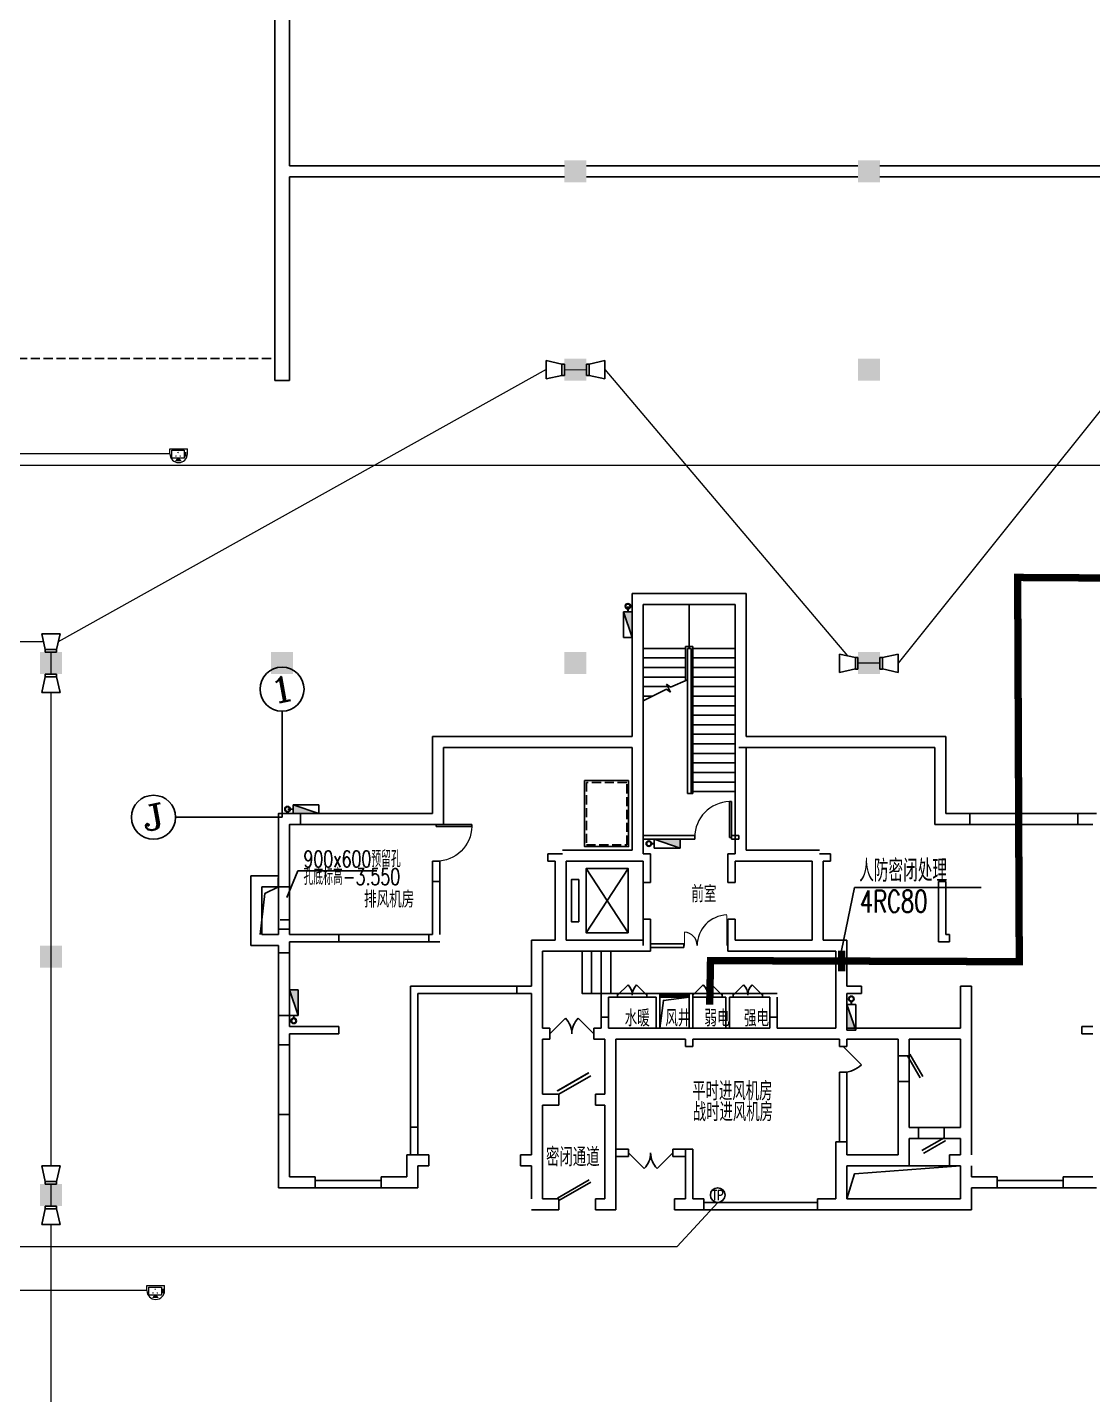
# Model space of a CAD drawing. Extents: x 791398 to 2325386, y -987887 to -518217.
# Drawn here: x 1444951 to 1473994, y -763687 to -726420 of the extents above; entities that cross this region are included whole.
import ezdxf
from ezdxf.enums import TextEntityAlignment as Align

# ---------------------------------------------------------------- set-up
doc = ezdxf.new("R2010")
doc.units = 0
doc.header["$LTSCALE"] = 1000
doc.header["$MEASUREMENT"] = 0
doc.linetypes.add('BORDER', pattern=[1.75, 0.5, -0.25, 0.5, -0.25, 0, -0.25])
doc.linetypes.add('DASH', pattern=[0.35, 0.25, -0.1])
for name, color, linetype in [('AXIS', 3, 'Continuous'), ('AXIS_TEXT', 7, 'Continuous'), ('COLUMN', 252, 'Continuous'), ('JPS-X', 1, 'BORDER'), ('JPS-XHS', 7, 'Continuous'), ('LVTRY', 6, 'Continuous'), ('PS房间字', 3, 'Continuous'), ('PUB_DIM', 3, 'Continuous'), ('RD-equip', 3, 'Continuous'), ('RD-text', 4, 'Continuous'), ('SPACE', 7, 'Continuous'), ('STAIR', 9, 'Continuous'), ('WALL', 8, 'Continuous'), ('WINDOW', 8, 'Continuous'), ('ZS封堵', 40, 'Continuous'), ('ZS房间字', 6, 'Continuous')]:
    doc.layers.add(name, color=color, linetype=linetype)
doc.layers.add('RD-line', color=2, linetype='Continuous', lineweight=0)
doc.styles.add('_TCH_AXIS', font='COMPLEX', dxfattribs={"bigfont": 'GBCBIG'})
doc.styles.add('_TCH_DIM', font='SIMPLEX', dxfattribs={"bigfont": 'GBCBIG'})
doc.styles.add('_TCH_SPACE', font='SIMPLEX', dxfattribs={"bigfont": 'GBCBIG'})
doc.styles.add('_TEL_DIM', font='SIMPLEX', dxfattribs={"width": 0.8, "height": 3.5, "bigfont": 'HZTXT'})
doc.styles.add('COMPLEX', font='COMPLEX')
doc.styles.add('FS1', font='txt4', dxfattribs={"width": 0.8, "bigfont": 'fstxt'})
doc.styles.add('FS2', font='tjromans.shx', dxfattribs={"width": 0.8, "bigfont": 'tjhztxt.shx'})
doc.styles.add('TEXT', font='tjromans.shx', dxfattribs={"width": 0.8, "height": 400, "bigfont": 'tjhztxt.shx'})
doc.linetypes.add('BRA', pattern='A,2.8,-0.1,["B",_TEL_DIM,S=0.07,R=0,X=0,Y=-0.12],-0.25', length=3.15)
doc.linetypes.add('CCTV', pattern='A,2.8,-0.1,["V",_TEL_DIM,S=0.07,R=0,X=0,Y=-0.12],-0.25', length=3.15)
doc.linetypes.add('TD', pattern='A,2.8,-0.1,["C",_TEL_DIM,S=0.07,R=0,X=0,Y=-0.12],-0.25', length=3.15)

# ---------------------------------------------------------------- blocks, each defined once
blk = doc.blocks.new('DXHS')
at = {"layer": 'JPS-XHS'}
blk.add_hatch(color=256, dxfattribs=at).paths.add_polyline_path([(-350, 240), (-350, 0), (350, 0)])
at = {"layer": 'JPS-XHS', "linetype": 'Continuous'}
for p, q in [((-350, 240), (-350, 0)), ((-350, 240), (350, 240)), ((-350, 0), (350, 0)), ((350, 240), (350, 0))]:
    blk.add_line(p, q, dxfattribs=at)
at = {"layer": 'JPS-XHS'}
blk.add_line((-350, 240), (350, 0), dxfattribs=at)
blk = doc.blocks.new('FF')
at = {"linetype": 'Continuous'}
for radius in [75, 60]:
    blk.add_circle((0, 0), radius, dxfattribs=at)
blk = doc.blocks.new('xxhhsss')
at = {"layer": 'JPS-X', "const_width": 50}
for points in [[(-3835, -44016), (-3835, -43866)], [(-12965, -49396), (-13115, -49396)]]:
    blk.add_lwpolyline(points, dxfattribs=at)
at = {"layer": 'JPS-X', "rotation": 90}
blk.add_blockref('FF', (-3835, -43866), dxfattribs=at)
at = {"layer": 'JPS-X'}
blk.add_blockref('FF', (-13115, -49396), dxfattribs=at)
at = {"layer": 'JPS-XHS', "xscale": -1, "rotation": 90}
blk.add_blockref('DXHS', (-3715, -44366), dxfattribs=at)
at = {"layer": 'JPS-XHS'}
blk.add_blockref('DXHS', (-12615, -49516), dxfattribs=at)
blk = doc.blocks.new('_FZH')
blk.add_solid([(-0.5, -0.5), (0.5, -0.5), (-0.5, 0.5), (0.5, 0.5)])
blk = doc.blocks.new('$DorLib2D$00000116')
at = {"color": 0}
for p, q in [((-0.5, 0), (-0.146, 0.354)), ((0.5, 0), (0.146, 0.354))]:
    blk.add_line(p, q, dxfattribs=at)
for centre, start, end in [((-0.5, 0), 0, 45), ((0.5, 0), 135, 180)]:
    blk.add_arc(centre, 0.5, start, end, dxfattribs=at)
blk = doc.blocks.new('$WINLIB2D$00000001')
for p, q in [((-0.5, 0.5), (0.5, 0.5)), ((-0.5, 0.5), (-0.5, -0.5)), ((0.5, -0.5), (0.5, 0.5)), ((0.5, 0.167), (-0.5, 0.167)), ((0.5, -0.167), (-0.5, -0.167)), ((-0.5, -0.5), (0.5, -0.5))]:
    blk.add_line(p, q)
blk = doc.blocks.new('$DorLib2D$00000001')
for p, q in [((0.45, 0.975), (0.5, 0.975)), ((0.45, 0), (0.45, 0.975)), ((0.5, 0), (0.5, 0.975)), ((0.5, 0), (0.45, 0))]:
    blk.add_line(p, q)
at = {"lineweight": 13}
blk.add_arc((0.475, 0), 0.975, 91.4693, 180, dxfattribs=at)
blk = doc.blocks.new('$DorLib2D$00000025')
at = {"const_width": 0.02}
for points in [[(0.481, -0.001), (0.481, 0.691)], [(-0.481, 0.001), (-0.481, 0.308)]]:
    blk.add_lwpolyline(points, dxfattribs=at)
at = {"lineweight": 13}
for centre, radius, start, end in [((0.505, -0.002), 0.699, 91.9397, 179.7238), ((-0.501, 0.003), 0.307, 359.7899, 85.7508)]:
    blk.add_arc(centre, radius, start, end, dxfattribs=at)
blk = doc.blocks.new('$DorLib2D$00000179')
at = {"color": 0}
for p, q in [((-0.54, 0.169), (0.326, 0.669)), ((-0.5, 0.1), (0.366, 0.6))]:
    blk.add_line(p, q, dxfattribs=at)
blk = doc.blocks.new('_AXISO')
blk.add_circle((0, 0), 0.5)
at = {"layer": 'AXIS_TEXT', "style": 'COMPLEX', "width": 1.041667}
blk.add_attdef('A', text='', height=0.56, dxfattribs=at).set_placement((-0.25, -0.28), (0.25, -0.28), align=Align.FIT)
blk = doc.blocks.new('$DorLib2D$00000191')
at = {"color": 0}
blk.add_line((-0.5, 0.15), (0.366, 0.65), dxfattribs=at)
at = {"color": 0, "const_width": 0.05}
blk.add_lwpolyline([(-0.55, 0.237), (0.316, 0.737)], dxfattribs=at)
blk = doc.blocks.new('$DorLib2D$00000190')
at = {"color": 0}
blk.add_line((-0.5, 0.187), (0.366, 0.687), dxfattribs=at)
at = {"color": 0, "const_width": 0.0625}
blk.add_lwpolyline([(-0.562, 0.296), (0.304, 0.796)], dxfattribs=at)
blk = doc.blocks.new('$DorLib2D$00000180')
at = {"color": 0}
for p, q in [((-0.557, 0.242), (0.309, 0.742)), ((-0.5, 0.143), (0.366, 0.643))]:
    blk.add_line(p, q, dxfattribs=at)
blk = doc.blocks.new('$DorLib2D$00000114')
at = {"color": 0}
blk.add_line((0.5, 0), (-0.207, 0.707), dxfattribs=at)
blk.add_arc((0.5, 0), 1, 135, 180, dxfattribs=at)
blk = doc.blocks.new('dadadadadadadad')
at = {"layer": 'RD-equip'}
for p, q in [((-157, 0), (-157, -70)), ((-157, 0), (157, 0)), ((157, 0), (157, -70)), ((-154, -70), (-253, -500)), ((-157, -70), (157, -70)), ((248, -500), (155, -70)), ((-253, -500), (248, -500))]:
    blk.add_line(p, q, dxfattribs=at)
blk = doc.blocks.new('PCY07')
at = {"color": 0, "lineweight": -2}
for p, q in [((-321, 0), (-321, 182)), ((-321, 182), (321, 182)), ((-249, -161), (-249, 129)), ((-249, 129), (205, 129)), ((205, 129), (205, -161)), ((321, 0), (321, 182)), ((205, -161), (-249, -161))]:
    blk.add_line(p, q, dxfattribs=at)
at = {"color": 0, "lineweight": -2, "const_width": 25}
for points in [[(-34, 48, 1), (-9, 48, 1)], [(-111, -81, 1), (-86, -81, 1)], [(67, -81, -1), (42, -81, -1)]]:
    blk.add_lwpolyline(points, format="xyb", close=True, dxfattribs=at)
at = {"color": 0, "lineweight": -2, "const_width": 80}
blk.add_lwpolyline([(245, 69), (245, -100)], dxfattribs=at)
at = {"color": 0, "lineweight": -2}
blk.add_lwpolyline([(-12, -162, 100, 250, 0), (-12, -272, 250, 250, 0)], format="xyseb", dxfattribs=at)
blk.add_arc((0, 0), 321, 180, 0, dxfattribs=at)
blk = doc.blocks.new('TELEPHONE')
at = {"layer": 'RD-equip'}
blk.add_circle((-32658, -70477), 200, dxfattribs=at)
at = {"layer": 'RD-text', "style": 'FS1', "width": 0.8}
blk.add_attdef('T', text='', height=350, dxfattribs=at).set_placement((-32658, -70477), align=Align.MIDDLE)

msp = doc.modelspace()

# ---------------------------------------------------------------- linework, layer by layer
msp.add_line((1467594, -757449), (1470094, -757449))
msp.add_lwpolyline([(1467294, -758349), (1467499, -757671), (1470394, -757449)])
at = {"layer": 'AXIS'}
for q in [(1451894, -745059), (1448992, -747949)]:
    msp.add_line((1451894, -747949), q, dxfattribs=at)
at = {"layer": 'JPS-X', "const_width": 50}
for points in [[(1461969, -748669), (1462044, -748669)], [(1467414, -752974), (1467414, -753049)], [(1452214, -753424), (1452214, -753349)]]:
    msp.add_lwpolyline(points, dxfattribs=at)
at = {"layer": 'LVTRY'}
msp.add_lwpolyline([(1462194, -753699), (1462291, -752943), (1462994, -752849)], dxfattribs=at)
at = {"layer": 'PUB_DIM'}
msp.add_lwpolyline([(1452021, -750135), (1452328, -749413), (1454478, -749413)], dxfattribs=at)
at = {"layer": 'RD-line', "linetype": 'BRA', "ltscale": 0.8}
for p, q in [((1459093, -735750), (1445794, -743164)), ((1459594, -735753), (1460194, -735749)), ((1460694, -735750), (1467309, -743549)), ((1475093, -735750), (1468694, -743750)), ((1445388, -743164), (1442461, -743164)), ((1445590, -743449), (1445590, -744049)), ((1468194, -743749), (1467594, -743749)), ((1445590, -744549), (1445590, -757449)), ((1445590, -757949), (1445590, -758549)), ((1445590, -759049), (1445590, -769349))]:
    msp.add_line(p, q, dxfattribs=at)
at = {"layer": 'RD-line', "linetype": 'CCTV'}
for p, q in [((1448837, -738044), (1442461, -738044)), ((1489339, -738358), (1442461, -738358)), ((1448212, -760852), (1442461, -760852))]:
    msp.add_line(p, q, dxfattribs=at)
at = {"layer": 'RD-line', "linetype": 'TD'}
for p, q in [((1462670, -759647), (1463773, -758449)), ((1443461, -759647), (1462670, -759647))]:
    msp.add_line(p, q, dxfattribs=at)
at = {"layer": 'RD-line', "const_width": 200}
for points in [[(1492928, -754652), (1492928, -751949), (1484597, -751949), (1492928, -751949), (1492916, -741540), (1471949, -741414), (1471993, -751886), (1463576, -751857), (1463553, -753057)], [(1467149, -751583), (1467149, -752147)]]:
    msp.add_lwpolyline(points, dxfattribs=at)
at = {"layer": 'RD-text'}
for p, q in [((1467149, -751583), (1467499, -749868)), ((1467499, -749868), (1470958, -749868))]:
    msp.add_line(p, q, dxfattribs=at)
at = {"layer": 'STAIR'}
for p, q in [((1462994, -743349), (1462994, -742149)), ((1462894, -743349), (1461744, -743349)), ((1462894, -743299), (1462894, -744227)), ((1463094, -743299), (1462894, -743299)), ((1463094, -743299), (1463094, -747299)), ((1463094, -743349), (1464244, -743349)), ((1462894, -743609), (1461744, -743609)), ((1463094, -743609), (1464244, -743609)), ((1462894, -743869), (1461744, -743869)), ((1462894, -744129), (1461744, -744129)), ((1462483, -744407), (1462944, -744204)), ((1463094, -743869), (1464244, -743869)), ((1463094, -744129), (1464244, -744129)), ((1462407, -744389), (1461744, -744389)), ((1461744, -744775), (1462375, -744460)), ((1462375, -744460), (1462482, -744541)), ((1462376, -744326), (1462483, -744407)), ((1462482, -744541), (1462376, -744326)), ((1463094, -744389), (1464244, -744389)), ((1461997, -744649), (1461744, -744649)), ((1463094, -744649), (1464244, -744649)), ((1463094, -744909), (1464244, -744909)), ((1463094, -745169), (1464244, -745169)), ((1463094, -745429), (1464244, -745429)), ((1463094, -745689), (1464244, -745689)), ((1463094, -745949), (1464244, -745949)), ((1463094, -746209), (1464244, -746209)), ((1463094, -746469), (1464244, -746469)), ((1463094, -746729), (1464244, -746729)), ((1463094, -746989), (1464244, -746989)), ((1463044, -747299), (1463094, -747299)), ((1463094, -747249), (1464244, -747249)), ((1460184, -751099), (1461334, -749349)), ((1460184, -749349), (1461334, -751099)), ((1461744, -749724), (1461744, -750724)), ((1460854, -752749), (1460854, -751599)), ((1461844, -752749), (1461044, -752749)), ((1463894, -752749), (1463094, -752749)), ((1464994, -752749), (1464194, -752749)), ((1461044, -752849), (1461844, -752849)), ((1463094, -752849), (1463894, -752849)), ((1464194, -752849), (1464994, -752849))]:
    msp.add_line(p, q, dxfattribs=at)
for points in [[(1461344, -746949), (1460144, -746949), (1460144, -748749), (1461344, -748749)], [(1461334, -751099), (1461334, -749349), (1460184, -749349), (1460184, -751099)], [(1459984, -750799), (1459984, -749649), (1459784, -749649), (1459784, -750799)]]:
    msp.add_lwpolyline(points, close=True, dxfattribs=at)
at = {"layer": 'STAIR', "linetype": 'DASH'}
for points in [[(1461294, -746999), (1460194, -746999), (1460194, -748699), (1461294, -748699)], [(1451794, -749849), (1452094, -749849), (1452094, -750749), (1451794, -750749)]]:
    msp.add_lwpolyline(points, close=True, dxfattribs=at)
at = {"layer": 'STAIR'}
for points in [[(1451294, -751149), (1451425, -750028), (1451794, -749849)], [(1460334, -752749), (1460074, -752749), (1460074, -751599)], [(1460594, -752749), (1460334, -752749), (1460334, -751599)], [(1460854, -752749), (1460594, -752749), (1460594, -751599)]]:
    msp.add_lwpolyline(points, dxfattribs=at)
at = {"layer": 'WALL'}
for p, q in [((1451694, -730349), (1451694, -718649)), ((1452094, -730199), (1452094, -718949)), ((1451694, -736049), (1451694, -730349)), ((1452094, -730199), (1459594, -730199)), ((1460194, -730199), (1467594, -730199)), ((1468194, -730199), (1475594, -730199)), ((1452094, -736049), (1452094, -730499)), ((1452094, -730499), (1459594, -730499)), ((1460194, -730499), (1467594, -730499)), ((1468194, -730499), (1475594, -730499)), ((1451694, -736049), (1452094, -736049)), ((1461444, -741849), (1461444, -745749)), ((1461444, -741849), (1464544, -741849)), ((1464244, -741849), (1464244, -741849)), ((1464544, -745749), (1464544, -741849)), ((1464544, -741849), (1464544, -741849)), ((1461744, -742149), (1461744, -745849)), ((1461744, -742149), (1464244, -742149)), ((1464244, -745749), (1464244, -742149)), ((1462944, -747299), (1462944, -743349)), ((1462944, -743349), (1463044, -743349)), ((1462944, -743349), (1462944, -747299)), ((1463044, -743349), (1462944, -743349)), ((1463044, -747299), (1463044, -743349)), ((1463044, -743349), (1463044, -747299)), ((1455994, -747849), (1455994, -745749)), ((1455994, -745749), (1461444, -745749)), ((1456294, -748149), (1456294, -746049)), ((1456294, -746049), (1461444, -746049)), ((1461444, -746049), (1461444, -748499)), ((1461744, -745749), (1461744, -745749)), ((1461744, -745849), (1461744, -748499)), ((1461744, -746049), (1461744, -746049)), ((1464244, -745749), (1464244, -745749)), ((1464244, -748949), (1464244, -745749)), ((1464544, -746049), (1464344, -746049)), ((1464344, -746049), (1469694, -746049)), ((1464544, -745749), (1469994, -745749)), ((1464544, -748849), (1464544, -746049)), ((1469694, -746049), (1469694, -748149)), ((1469994, -745749), (1469994, -747849)), ((1462944, -747299), (1463044, -747299)), ((1463044, -747299), (1462944, -747299)), ((1451794, -747849), (1455994, -747849)), ((1451794, -749549), (1451794, -747849)), ((1469994, -747849), (1470644, -747849)), ((1470644, -747849), (1470644, -748149)), ((1473594, -747849), (1470644, -747849)), ((1473594, -747849), (1474094, -747849)), ((1473594, -747849), (1473594, -748149)), ((1452094, -748149), (1456294, -748149)), ((1452094, -749849), (1452094, -748149)), ((1455994, -748149), (1456194, -748149)), ((1469694, -748149), (1470644, -748149)), ((1473594, -748149), (1470644, -748149)), ((1473594, -748149), (1473994, -748149)), ((1461444, -748499), (1461444, -748849)), ((1463144, -748449), (1461744, -748449)), ((1461744, -748499), (1461744, -748949)), ((1461744, -748549), (1463144, -748549)), ((1463144, -748549), (1463144, -748449)), ((1464344, -748449), (1464144, -748449)), ((1464144, -748449), (1464144, -748549)), ((1464144, -748549), (1464344, -748549)), ((1464344, -748549), (1464344, -748449)), ((1459144, -748949), (1459544, -748949)), ((1459144, -748949), (1459144, -749149)), ((1461444, -748849), (1459544, -748849)), ((1461944, -748949), (1461744, -748949)), ((1461944, -749724), (1461944, -748949)), ((1464044, -749724), (1464044, -748949)), ((1464044, -748949), (1464244, -748949)), ((1464544, -748849), (1466544, -748849)), ((1466544, -748949), (1466844, -748949)), ((1466844, -748949), (1466844, -749149)), ((1456194, -749149), (1455994, -749149)), ((1455994, -749149), (1455994, -749699)), ((1456194, -749699), (1456194, -749149)), ((1459144, -749149), (1459344, -749149)), ((1459344, -749149), (1459344, -751299)), ((1459644, -749149), (1459644, -751299)), ((1461644, -749149), (1459644, -749149)), ((1461744, -749149), (1461644, -749149)), ((1461744, -749724), (1461744, -749149)), ((1464244, -749724), (1464244, -749149)), ((1464244, -749149), (1464244, -749149)), ((1464244, -749149), (1466344, -749149)), ((1466344, -749149), (1466344, -751299)), ((1466644, -749149), (1466644, -751299)), ((1466644, -749149), (1466844, -749149)), ((1451044, -751449), (1451044, -749549)), ((1451794, -749549), (1451044, -749549)), ((1455994, -749699), (1455994, -751149)), ((1456194, -749699), (1455994, -749699)), ((1456194, -749699), (1456194, -751149)), ((1461744, -749724), (1461944, -749724)), ((1464044, -749724), (1464244, -749724)), ((1469794, -749699), (1469794, -751349)), ((1469994, -749699), (1469794, -749699)), ((1469994, -749699), (1469994, -751149)), ((1451344, -751149), (1451344, -749849)), ((1452094, -749849), (1451344, -749849)), ((1451794, -750999), (1451794, -749849)), ((1452094, -750999), (1452094, -749849)), ((1461744, -751449), (1461744, -750724)), ((1461744, -750724), (1461944, -750724)), ((1461944, -751449), (1461944, -750724)), ((1464044, -750724), (1464044, -751599)), ((1464244, -750724), (1464044, -750724)), ((1464244, -750724), (1464244, -751299)), ((1451794, -751149), (1451344, -751149)), ((1451794, -751149), (1451794, -750999)), ((1451794, -750999), (1452094, -750999)), ((1452094, -751149), (1452094, -750999)), ((1453444, -751149), (1452094, -751149)), ((1453444, -751349), (1453444, -751149)), ((1453444, -751149), (1455894, -751149)), ((1455894, -751149), (1455994, -751149)), ((1455894, -751149), (1455894, -751349)), ((1456194, -751149), (1456194, -751149)), ((1469994, -751149), (1470094, -751149)), ((1470094, -751149), (1470094, -751349)), ((1451794, -751449), (1451044, -751449)), ((1451794, -751649), (1451794, -751449)), ((1451794, -751649), (1452094, -751649)), ((1451794, -753349), (1451794, -751649)), ((1452094, -751649), (1452094, -751349)), ((1453444, -751349), (1452094, -751349)), ((1452094, -753349), (1452094, -751649)), ((1453444, -751349), (1455894, -751349)), ((1455894, -751349), (1456094, -751349)), ((1456094, -751349), (1456194, -751349)), ((1458694, -751299), (1458694, -752549)), ((1458694, -751299), (1459344, -751299)), ((1458994, -751599), (1458994, -752649)), ((1458994, -751599), (1459544, -751599)), ((1459544, -751599), (1461944, -751599)), ((1459644, -751299), (1461744, -751299)), ((1461744, -751299), (1461744, -751449)), ((1462844, -751399), (1461944, -751399)), ((1461944, -751599), (1461944, -751449)), ((1461944, -751499), (1462844, -751499)), ((1462844, -751499), (1462844, -751399)), ((1464044, -751499), (1464044, -751399)), ((1464044, -751599), (1466544, -751599)), ((1464244, -751299), (1466344, -751299)), ((1466544, -751599), (1466994, -751599)), ((1466644, -751299), (1467294, -751299)), ((1466994, -751599), (1466994, -752649)), ((1467294, -751299), (1467294, -752549)), ((1469794, -751349), (1470094, -751349)), ((1458294, -752549), (1455394, -752549)), ((1455394, -756399), (1455394, -752549)), ((1455594, -756399), (1455594, -752749)), ((1458294, -752749), (1455594, -752749)), ((1458294, -752549), (1458694, -752549)), ((1458294, -752549), (1458294, -752749)), ((1458294, -752749), (1458694, -752749)), ((1458694, -752749), (1458694, -753749)), ((1458994, -752649), (1458994, -753699)), ((1461044, -752749), (1460594, -752749)), ((1460594, -752749), (1460594, -753399)), ((1461044, -752849), (1461044, -752749)), ((1462194, -752749), (1461844, -752749)), ((1461844, -752749), (1461844, -752849)), ((1462194, -752749), (1462194, -753699)), ((1462194, -752849), (1462194, -752749)), ((1462994, -752849), (1462994, -752749)), ((1462994, -752749), (1462994, -753699)), ((1463094, -752749), (1462994, -752749)), ((1463094, -752849), (1463094, -752749)), ((1464094, -752749), (1463894, -752749)), ((1463894, -752749), (1463894, -752849)), ((1464194, -752749), (1464094, -752749)), ((1464194, -752849), (1464194, -752749)), ((1465294, -752749), (1464994, -752749)), ((1464994, -752749), (1464994, -752849)), ((1465294, -752749), (1465394, -752749)), ((1466994, -752649), (1466994, -753699)), ((1467694, -752549), (1467294, -752549)), ((1467694, -752749), (1467294, -752749)), ((1467294, -752749), (1467294, -753699)), ((1467694, -752749), (1467694, -752549)), ((1470394, -753699), (1470394, -752549)), ((1470394, -752549), (1470694, -752549)), ((1470694, -753749), (1470694, -752549)), ((1460794, -752849), (1461044, -752849)), ((1460794, -752849), (1460794, -753399)), ((1461844, -752849), (1462094, -752849)), ((1462094, -752849), (1462094, -753699)), ((1463094, -752849), (1463094, -753699)), ((1463894, -752849), (1463994, -752849)), ((1463994, -752849), (1463994, -753699)), ((1464094, -752849), (1464194, -752849)), ((1464094, -752849), (1464094, -753699)), ((1464994, -752849), (1465194, -752849)), ((1465194, -752849), (1465194, -753399)), ((1465394, -752849), (1465394, -753399)), ((1465394, -752849), (1465394, -752849)), ((1451794, -753749), (1451794, -753349)), ((1451794, -753349), (1452094, -753349)), ((1452094, -753649), (1452094, -753349)), ((1460794, -753399), (1460594, -753399)), ((1460594, -753699), (1460594, -753399)), ((1460594, -753399), (1460794, -753399)), ((1460794, -753699), (1460794, -753399)), ((1465394, -753399), (1465194, -753399)), ((1465194, -753699), (1465194, -753399)), ((1465194, -753399), (1465394, -753399)), ((1465394, -753699), (1465394, -753399)), ((1451794, -754149), (1451794, -753749)), ((1453444, -753649), (1452094, -753649)), ((1453444, -753849), (1452094, -753849)), ((1452094, -754149), (1452094, -753849)), ((1453444, -753849), (1453444, -753649)), ((1458694, -755549), (1458694, -753749)), ((1459194, -753699), (1458994, -753699)), ((1459194, -753999), (1459194, -753699)), ((1460594, -753699), (1460394, -753699)), ((1460394, -753699), (1460394, -753999)), ((1460794, -753699), (1460794, -753699)), ((1460794, -753699), (1463094, -753699)), ((1462194, -753699), (1462094, -753699)), ((1463094, -753699), (1464094, -753699)), ((1464094, -753699), (1465194, -753699)), ((1465394, -753699), (1466994, -753699)), ((1467294, -753699), (1468794, -753699)), ((1468794, -753699), (1470394, -753699)), ((1470694, -756554), (1470694, -753749)), ((1473694, -753649), (1473994, -753649)), ((1473694, -753649), (1473694, -753849)), ((1473694, -753849), (1473994, -753849)), ((1451794, -754149), (1452094, -754149)), ((1451794, -756049), (1451794, -754149)), ((1452094, -756049), (1452094, -754149)), ((1458994, -753999), (1459194, -753999)), ((1458994, -755499), (1458994, -753999)), ((1460394, -753999), (1460594, -753999)), ((1460594, -753999), (1460694, -753999)), ((1460694, -755499), (1460694, -753999)), ((1460994, -753999), (1462894, -753999)), ((1460994, -755549), (1460994, -753999)), ((1462894, -754199), (1462894, -753999)), ((1462894, -754199), (1463094, -754199)), ((1463094, -754199), (1463094, -753999)), ((1463094, -753999), (1464094, -753999)), ((1464094, -753999), (1465394, -753999)), ((1465394, -753999), (1467094, -753999)), ((1467094, -753999), (1467094, -754199)), ((1467294, -754199), (1467094, -754199)), ((1467294, -754199), (1467094, -754199)), ((1467294, -753999), (1467294, -754199)), ((1467294, -753999), (1468694, -753999)), ((1468694, -753999), (1468694, -754449)), ((1468994, -753999), (1470394, -753999)), ((1468994, -754449), (1468994, -753999)), ((1470394, -756404), (1470394, -753999)), ((1468694, -754449), (1468994, -754449)), ((1467294, -754899), (1467094, -754899)), ((1467094, -754899), (1467094, -756799)), ((1467294, -756799), (1467294, -754899)), ((1468994, -755149), (1468694, -755149)), ((1468694, -755149), (1468694, -756554)), ((1468994, -756404), (1468994, -755149)), ((1458694, -757149), (1458694, -755549)), ((1459444, -755499), (1458994, -755499)), ((1459444, -755799), (1459444, -755499)), ((1460694, -755499), (1460444, -755499)), ((1460444, -755499), (1460444, -755799)), ((1460994, -756999), (1460994, -755549)), ((1451794, -758049), (1451794, -756049)), ((1451794, -756049), (1452094, -756049)), ((1452094, -757749), (1452094, -756049)), ((1458994, -757349), (1458994, -755799)), ((1458994, -755799), (1459444, -755799)), ((1460444, -755799), (1460694, -755799)), ((1460694, -756999), (1460694, -755799)), ((1455394, -757149), (1455394, -756399)), ((1455394, -756399), (1455594, -756399)), ((1455594, -757149), (1455594, -756399)), ((1469244, -756404), (1468994, -756404)), ((1469244, -756704), (1469244, -756404)), ((1470394, -756404), (1469944, -756404)), ((1469944, -756404), (1469944, -756704)), ((1466994, -757349), (1466994, -756799)), ((1466994, -756799), (1467294, -756799)), ((1467294, -757149), (1467294, -756799)), ((1468694, -757149), (1468694, -756554)), ((1468994, -757449), (1468994, -756704)), ((1468994, -756704), (1469244, -756704)), ((1469944, -756704), (1470394, -756704)), ((1470394, -757149), (1470394, -756704)), ((1470694, -757149), (1470694, -756554)), ((1455894, -757149), (1455294, -757149)), ((1455294, -757149), (1455294, -757749)), ((1455394, -757149), (1455594, -757149)), ((1455894, -757449), (1455894, -757149)), ((1458694, -757149), (1458394, -757149)), ((1458394, -757449), (1458394, -757149)), ((1458994, -757149), (1458994, -757149)), ((1460694, -758349), (1460694, -756999)), ((1460994, -758649), (1460994, -756999)), ((1461344, -756999), (1460994, -756999)), ((1460994, -757199), (1461344, -757199)), ((1461344, -757199), (1461344, -756999)), ((1462894, -756999), (1462544, -756999)), ((1462544, -756999), (1462544, -757199)), ((1462544, -757199), (1462894, -757199)), ((1462894, -758349), (1462894, -756999)), ((1462894, -756999), (1463094, -756999)), ((1463094, -758349), (1463094, -756999)), ((1466994, -757149), (1466994, -757149)), ((1467294, -757149), (1468694, -757149)), ((1470094, -757149), (1470394, -757149)), ((1470094, -757149), (1470094, -757449)), ((1470694, -757149), (1470694, -757149)), ((1455894, -757449), (1455594, -757449)), ((1455594, -757449), (1455594, -758049)), ((1458694, -757449), (1458394, -757449)), ((1458694, -758349), (1458694, -757449)), ((1458994, -758349), (1458994, -757349)), ((1458994, -757449), (1458994, -757449)), ((1466994, -758349), (1466994, -757349)), ((1466994, -757449), (1466994, -757449)), ((1467294, -757449), (1468994, -757449)), ((1467294, -758349), (1467294, -757449)), ((1470094, -757449), (1470394, -757449)), ((1470394, -757449), (1470394, -757949)), ((1470694, -757449), (1470694, -757449)), ((1470694, -757449), (1470694, -757749)), ((1452794, -757749), (1452094, -757749)), ((1452794, -758049), (1452794, -757749)), ((1452794, -757849), (1454594, -757849)), ((1455294, -757749), (1454594, -757749)), ((1454594, -758049), (1454594, -757749)), ((1470394, -757949), (1470394, -758349)), ((1470694, -757749), (1471394, -757749)), ((1471394, -757749), (1471394, -758049)), ((1471394, -757849), (1473194, -757849)), ((1473994, -757749), (1473194, -757749)), ((1473194, -758049), (1473194, -757749)), ((1452794, -758049), (1451794, -758049)), ((1452794, -758049), (1454594, -758049)), ((1455594, -758049), (1454594, -758049)), ((1458694, -758349), (1458694, -758349)), ((1459444, -758349), (1458994, -758349)), ((1459444, -758649), (1459444, -758349)), ((1460694, -758349), (1460444, -758349)), ((1460444, -758349), (1460444, -758649)), ((1462894, -758349), (1462594, -758349)), ((1462594, -758649), (1462594, -758349)), ((1463394, -758349), (1463094, -758349)), ((1463394, -758649), (1463394, -758349)), ((1466494, -758349), (1466994, -758349)), ((1466494, -758349), (1466494, -758649)), ((1467294, -758349), (1470394, -758349)), ((1470694, -758049), (1471394, -758049)), ((1470694, -758049), (1470694, -758649)), ((1471394, -758049), (1473194, -758049)), ((1474094, -758049), (1473194, -758049)), ((1458694, -758649), (1458694, -758649)), ((1458794, -758649), (1458694, -758649)), ((1458794, -758649), (1459444, -758649)), ((1458994, -758649), (1458994, -758649)), ((1460444, -758649), (1460994, -758649)), ((1462994, -758649), (1462594, -758649)), ((1463394, -758649), (1462994, -758649)), ((1463394, -758449), (1466494, -758449)), ((1463394, -758649), (1466494, -758649)), ((1466494, -758649), (1467194, -758649)), ((1467194, -758649), (1470694, -758649))]:
    msp.add_line(p, q, dxfattribs=at)
msp.add_lwpolyline([(1452394, -748149), (1452094, -748149), (1452094, -749849), (1451794, -749849), (1451794, -747849), (1452394, -747849)], close=True, dxfattribs=at)
at = {"layer": 'WINDOW', "linetype": 'DASH'}
msp.add_line((1451793, -749849), (1451793, -749599), dxfattribs=at)
at = {"layer": 'WINDOW'}
for p, q in [((1468694, -755149, 150), (1468694, -754449, 150)), ((1468994, -755149, 150), (1468994, -754449, 150)), ((1469244, -756404, 150), (1469944, -756404, 150)), ((1469244, -756704, 150), (1469944, -756704, 150))]:
    msp.add_line(p, q, dxfattribs=at)
at = {"layer": 'ZS封堵', "linetype": 'DASH'}
msp.add_lwpolyline([(1444694, -735449), (1451694, -735449)], dxfattribs=at)

# ---------------------------------------------------------------- block references
at = {"layer": 'AXIS'}
ref = msp.add_blockref('_AXISO', (1451894, -744459), dxfattribs=dict(at, xscale=1200, yscale=1200, zscale=1200))
ref.add_attrib('A', '1', dxfattribs={"layer": 'AXIS_TEXT', "height": 679, "rotation": 10.3837, "style": '_TCH_AXIS', "width": 2.333333}).set_placement((1451621, -744854), (1452289, -744732), align=Align.FIT)
ref = msp.add_blockref('_AXISO', (1448392, -747949), dxfattribs=dict(at, xscale=1200, yscale=1200, zscale=1200))
ref.add_attrib('A', 'J', dxfattribs={"layer": 'AXIS_TEXT', "height": 679, "rotation": 10.3837, "style": '_TCH_AXIS', "width": 1.909091}).set_placement((1448119, -748344), (1448787, -748221), align=Align.FIT)
at = {"layer": 'COLUMN', "xscale": 600, "yscale": 600, "zscale": 600}
for p, rotation in [((1459894, -730349), 359.9999999997888), ((1467894, -730349), 359.9999999997777), ((1459894, -735749), 359.9999999997777), ((1467894, -735749), 359.9999999997777), ((1445594, -743749), 359.9999999997665), ((1451894, -743749), 359.9999999997665), ((1459894, -743749), 359.9999999997665), ((1467894, -743749), 359.9999999997665), ((1445594, -751749), 359.999999999711), ((1445594, -758249), 359.999999999711)]:
    msp.add_blockref('_FZH', p, dxfattribs=dict(at, rotation=rotation))
at = {"layer": 'JPS-X', "xscale": -1, "rotation": 359.9999999933299}
msp.add_blockref('FF', (1461894, -748669), dxfattribs=at)
at = {"layer": 'JPS-X'}
for p, rotation in [((1467414, -752899), 90.00000001334021), ((1452214, -753499), 270.0000000133402)]:
    msp.add_blockref('FF', p, dxfattribs=dict(at, rotation=rotation))
at = {"layer": 'JPS-XHS'}
msp.add_blockref('xxhhsss', (1465159, -698333), dxfattribs=at)
at = {"layer": 'JPS-XHS', "rotation": 179.9999999933299}
msp.add_blockref('DXHS', (1462394, -748549), dxfattribs=at)
at = {"layer": 'JPS-XHS', "xscale": -1}
for p, rotation in [((1452334, -752999), 90.00000001334021), ((1467294, -753399), 270.0000000133402)]:
    msp.add_blockref('DXHS', p, dxfattribs=dict(at, rotation=rotation))
at = {"layer": 'RD-equip', "color": 3, "lineweight": 0, "xscale": 0.7475813101045787, "yscale": 0.7475813099881634, "zscale": 0.74758131}
for p in [(1449077, -738044), (1448452, -760852)]:
    msp.add_blockref('PCY07', p, dxfattribs=at)
at = {"layer": 'RD-equip'}
ref = msp.add_blockref('TELEPHONE', (1496430, -687772), dxfattribs=at)
ref.add_attrib('T', 'TP', dxfattribs={"layer": 'RD-text', "height": 270, "style": 'FS1', "width": 0.7}).set_placement((1463773, -758249), align=Align.MIDDLE)
at = {"layer": 'RD-line', "color": 1}
for p, rotation in [((1459594, -735753), 270), ((1445590, -743449), 180), ((1467594, -743753), 270), ((1445590, -757949), 180)]:
    msp.add_blockref('dadadadadadadad', p, dxfattribs=dict(at, rotation=rotation))
at = {"layer": 'RD-line', "color": 1, "xscale": -1, "rotation": 90}
for p in [(1460194, -735753), (1468194, -743753)]:
    msp.add_blockref('dadadadadadadad', p, dxfattribs=at)
at = {"layer": 'RD-line', "color": 1, "xscale": -1}
for p in [(1445590, -744049), (1445590, -758549)]:
    msp.add_blockref('dadadadadadadad', p, dxfattribs=at)
at = {"layer": 'WINDOW'}
for name, p, xscale, yscale, zscale, rotation in [('$DorLib2D$00000001', (1463644, -748499), 1000, 1000, 1000, 359.9999999995479), ('$DorLib2D$00000001', (1456094, -748649), -1000, 1000, -1000, 269.9999999995352), ('$DorLib2D$00000025', (1463444, -751449), 1200, 1200, 1200, 359.9999999995489), ('$DorLib2D$00000116', (1461444, -752799), 800, 800, 800, 359.9999999995508), ('$WINLIB2D$00000001', (1462594, -752799), 800, -100, 800, 359.9999999995405), ('$DorLib2D$00000116', (1463494, -752799), -800, 800, -800, 359.9999999995531), ('$DorLib2D$00000116', (1464594, -752799), 800, 800, 800, 359.9999999995497), ('$DorLib2D$00000116', (1459794, -753849), -1200, 1200, -1200, 359.9999999995331), ('$DorLib2D$00000114', (1467194, -754549), 700, -700, 700, 89.99999999973834), ('$DorLib2D$00000180', (1468844, -754799), -700, -700, -700, 89.99999999954353), ('$DorLib2D$00000191', (1459944, -755649), 1000, 1000, 1000, 359.9999999995331), ('$DorLib2D$00000190', (1469594, -756554), -700, -700, -700, 359.9999999995449), ('$DorLib2D$00000116', (1461944, -757099), -1200, 1200, -1200, 179.9999999979505), ('$DorLib2D$00000179', (1459944, -758499), -1000, -1000, -1000, 180.0000000019443)]:
    msp.add_blockref(name, p, dxfattribs=dict(at, xscale=xscale, yscale=yscale, zscale=zscale, rotation=rotation))

# ---------------------------------------------------------------- texts
at = {"layer": 'PS房间字', "style": 'TEXT', "width": 0.8}
for s, p in [('前室', (1463054, -750267)), ('排风机房', (1454131, -750414)), ('水暖', (1461235, -753650)), ('风井', (1462344, -753650)), ('弱电', (1463409, -753650)), ('强电', (1464487, -753650))]:
    msp.add_text(s, height=450, dxfattribs=at).set_placement(p)
at = {"layer": 'PS房间字', "style": '_TCH_DIM'}
msp.add_text('平时进风机房', height=506.4, dxfattribs=at).set_placement((1463077, -755668))
at = {"layer": 'RD-text', "linetype": 'TD', "style": 'FS2', "width": 0.7}
for s, p in [('人防密闭处理', (1468828, -749706)), ('4RC80', (1468570, -750541))]:
    msp.add_text(s, height=600, rotation=0.1611, dxfattribs=at).set_placement(p, align=Align.CENTER)
at = {"layer": 'SPACE', "style": '_TCH_SPACE', "width": 0.7}
for s, p in [('900x600预留孔', (1452479, -749311)), ('孔底标高-3.550', (1452479, -749795))]:
    msp.add_text(s, height=450, dxfattribs=at).set_placement(p)
at = {"layer": 'ZS房间字', "style": '_TCH_DIM'}
for s, p in [('战时进风机房', (1463092, -756236)), ('密闭通道', (1459093, -757466))]:
    msp.add_text(s, height=506.4, dxfattribs=at).set_placement(p)

doc.saveas('drawing.dxf')
